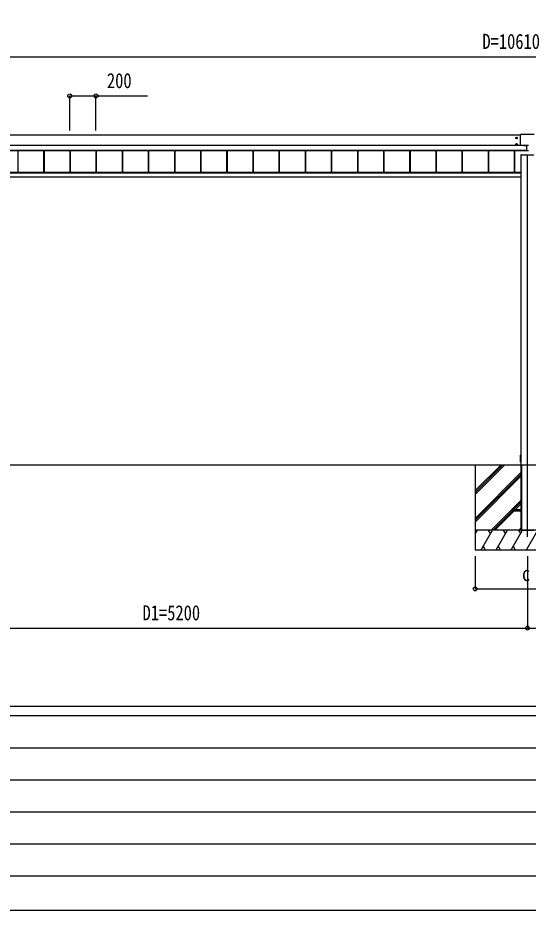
# Model space of a CAD drawing. Units: millimetres, scale not verified. Extents: x -14718 to 14718, y -10395 to 10395.
# Drawn here: x -10866 to -6962, y -10395 to -3569 of the extents above; entities that cross this region are included whole.
import ezdxf
from ezdxf.enums import TextEntityAlignment as Align

# ---------------------------------------------------------------- set-up
doc = ezdxf.new("R2010")
doc.units = ezdxf.units.MM
doc.header["$LTSCALE"] = 50
for name, color, linetype in [('0-3_YKK_12', 2, 'Continuous'), ('0-4_YKK_A1', 4, 'Continuous'), ('0-5_YKK_D', 6, 'Continuous'), ('0-6_YKK_ZWAK', 7, 'Continuous')]:
    doc.layers.add(name, color=color, linetype=linetype)
doc.styles.add('ＭＳ ゴシック', font='')
doc.styles.get('ＭＳ ゴシック').set_extended_font_data('MS Gothic')

msp = doc.modelspace()

# ---------------------------------------------------------------- linework, layer by layer
at = {"layer": '0-3_YKK_12'}
msp.add_line((-6967.43, -7540), (-6967.43, -4614.31), dxfattribs=at)
at = {"layer": '0-4_YKK_A1'}
for p, q in [((-7020.43, -4466.38), (-12114.43, -4466.38)), ((-7043.18, -4488.12), (-7057.68, -4488.12)), ((-7052.71, -4488.88), (-7053.43, -4488.88)), ((-7050.43, -4495.37), (-7050.43, -4480.87)), ((-7048.15, -4487.36), (-7047.43, -4487.36)), ((-7020.43, -4544.81), (-7020.43, -4463.16)), ((-6915.43, -4462.16), (-7019.43, -4462.16)), ((-6974.93, -4544.81), (-12265.93, -4544.81)), ((-6974.93, -4545.3), (-12265.93, -4545.3)), ((-7043.18, -4538.09), (-7057.68, -4538.09)), ((-7052.71, -4538.85), (-7053.43, -4538.85)), ((-7050.43, -4545.34), (-7050.43, -4530.84)), ((-7048.15, -4537.33), (-7047.43, -4537.33)), ((-6993.93, -4542.49), (-6993.93, -4544.81)), ((-6993.93, -4542.49), (-6974.93, -4542.49)), ((-6993.93, -4544.49), (-6974.93, -4544.49)), ((-6974.93, -4542.31), (-6974.93, -4587.46)), ((-6974.93, -4542.31), (-6959.93, -4542.31)), ((-6974.93, -4584.27), (-12265.93, -4584.27)), ((-6974.93, -4584.79), (-12265.93, -4584.79)), ((-12265.93, -4584.93), (-6974.93, -4584.93)), ((-6974.93, -4584.93), (-12265.93, -4584.93)), ((-10865.93, -4584.93), (-10865.93, -4751.15)), ((-10668.93, -4584.93), (-10668.93, -4751.15)), ((-10666.33, -4584.93), (-10666.33, -4751.15)), ((-10665.93, -4584.93), (-10665.93, -4751.15)), ((-10468.93, -4584.93), (-10468.93, -4751.15)), ((-10466.33, -4584.93), (-10466.33, -4751.15)), ((-10465.93, -4584.93), (-10465.93, -4751.15)), ((-10268.93, -4584.93), (-10268.93, -4751.15)), ((-10266.33, -4584.93), (-10266.33, -4751.15)), ((-10265.93, -4584.93), (-10265.93, -4751.15)), ((-10068.93, -4584.93), (-10068.93, -4751.15)), ((-10066.33, -4584.93), (-10066.33, -4751.15)), ((-10065.93, -4584.93), (-10065.93, -4751.15)), ((-9868.93, -4584.93), (-9868.93, -4751.15)), ((-9866.33, -4584.93), (-9866.33, -4751.15)), ((-9865.93, -4584.93), (-9865.93, -4751.15)), ((-9668.93, -4584.93), (-9668.93, -4751.15)), ((-9666.33, -4584.93), (-9666.33, -4751.15)), ((-9665.93, -4584.93), (-9665.93, -4751.15)), ((-9468.93, -4584.93), (-9468.93, -4751.15)), ((-9466.33, -4584.93), (-9466.33, -4751.15)), ((-9465.93, -4584.93), (-9465.93, -4751.15)), ((-9268.93, -4584.93), (-9268.93, -4751.15)), ((-9266.33, -4584.93), (-9266.33, -4751.15)), ((-9265.93, -4584.93), (-9265.93, -4751.15)), ((-9068.93, -4584.93), (-9068.93, -4751.15)), ((-9066.33, -4584.93), (-9066.33, -4751.15)), ((-9065.93, -4584.93), (-9065.93, -4751.15)), ((-8868.93, -4584.93), (-8868.93, -4751.15)), ((-8866.33, -4584.93), (-8866.33, -4751.15)), ((-8865.93, -4584.93), (-8865.93, -4751.15)), ((-8668.93, -4584.93), (-8668.93, -4751.15)), ((-8666.33, -4584.93), (-8666.33, -4751.15)), ((-8665.93, -4584.93), (-8665.93, -4751.15)), ((-8468.93, -4584.93), (-8468.93, -4751.15)), ((-8466.33, -4584.93), (-8466.33, -4751.15)), ((-8465.93, -4584.93), (-8465.93, -4751.15)), ((-8268.93, -4584.93), (-8268.93, -4751.15)), ((-8266.33, -4584.93), (-8266.33, -4751.15)), ((-8265.93, -4584.93), (-8265.93, -4751.15)), ((-8068.93, -4584.93), (-8068.93, -4751.15)), ((-8066.33, -4584.93), (-8066.33, -4751.15)), ((-8065.93, -4584.93), (-8065.93, -4751.15)), ((-7868.93, -4584.93), (-7868.93, -4751.15)), ((-7866.33, -4584.93), (-7866.33, -4751.15)), ((-7865.93, -4584.93), (-7865.93, -4751.15)), ((-7668.93, -4584.93), (-7668.93, -4751.15)), ((-7666.33, -4584.93), (-7666.33, -4751.15)), ((-7665.93, -4584.93), (-7665.93, -4751.15)), ((-7468.93, -4584.93), (-7468.93, -4751.15)), ((-7466.33, -4584.93), (-7466.33, -4751.15)), ((-7465.93, -4584.93), (-7465.93, -4751.15)), ((-7268.93, -4584.93), (-7268.93, -4751.15)), ((-7266.33, -4584.93), (-7266.33, -4751.15)), ((-7265.93, -4584.93), (-7265.93, -4751.15)), ((-7068.93, -4584.93), (-7068.93, -4751.15)), ((-7066.33, -4584.93), (-7066.33, -4751.15)), ((-7065.93, -4584.93), (-7065.93, -4751.15)), ((-7017.43, -4616.52), (-7017.43, -4616.81)), ((-7017.43, -4616.81), (-7017.43, -6983.5)), ((-7017.43, -4616.81), (-7017.13, -4616.81)), ((-7017.13, -4616.51), (-7015.23, -4616.51)), ((-7017.13, -4616.51), (-7017.13, -4616.81)), ((-7017.13, -4616.81), (-6917.73, -4616.81)), ((-7015.23, -4616.51), (-7015.23, -4616.81)), ((-7014.93, -4616.52), (-7014.93, -4616.81)), ((-7013.93, -4616.72), (-7014.93, -4616.72)), ((-7013.93, -4616.72), (-7013.93, -4616.81)), ((-7013.43, -4616.73), (-7013.43, -4616.81)), ((-6959.93, -4587.46), (-6974.93, -4587.46)), ((-7017.43, -4751.15), (-12117.43, -4751.15)), ((-7017.43, -4753.16), (-12117.43, -4753.16)), ((-7017.43, -4756.03), (-12117.43, -4756.03)), ((-7017.43, -4787.51), (-12116.58, -4787.51)), ((-7019.93, -6944.2), (-7019.66, -6913.3)), ((-7019.73, -6967.2), (-7019.93, -6944.2)), ((-12117.43, -6987.5), (-1267.43, -6987.5)), ((-7367.43, -6987.5), (-7367.43, -7637.5)), ((-7367.43, -7214.13), (-7140.8, -6987.5)), ((-7367.43, -7185.85), (-7169.08, -6987.5)), ((-7367.43, -7199.99), (-7155, -6987.56)), ((-7017.43, -6983.5), (-7017.43, -7487.5)), ((-7017.43, -6987.5), (-7017.13, -6987.5)), ((-7017.43, -6987.5), (-7017.43, -7487.5)), ((-7017.13, -6987.5), (-6917.73, -6987.5)), ((-7014.93, -6987.5), (-7014.93, -7487.5)), ((-7013.43, -6987.5), (-7013.43, -7487.5)), ((-7367.43, -7397.98), (-7017.43, -7047.98)), ((-7367.43, -7412.12), (-7017.43, -7062.12)), ((-7367.43, -7426.26), (-7017.43, -7076.26)), ((-7244.82, -7487.5), (-7017.43, -7260.11)), ((-7076.18, -7333), (-7017.43, -7274.25)), ((-7062.04, -7333), (-7017.43, -7288.4)), ((-7230.68, -7487.5), (-7084.93, -7341.75)), ((-7216.54, -7487.5), (-7071.04, -7342)), ((-7084.93, -7333), (-7084.93, -7342)), ((-7017.43, -7333), (-7084.93, -7333)), ((-7017.43, -7342), (-7084.93, -7342)), ((-6567.43, -7487.5), (-7367.43, -7487.5)), ((-7367.43, -7516.44), (-7350.72, -7487.5)), ((-6567.43, -7487.5), (-7367.43, -7487.5)), ((-7321.85, -7637.5), (-7235.25, -7487.5)), ((-7250.25, -7513.48), (-7265.25, -7487.5)), ((-7206.38, -7637.5), (-7119.78, -7487.5)), ((-7134.78, -7513.48), (-7149.78, -7487.5)), ((-7090.91, -7637.5), (-7004.31, -7487.5)), ((-7019.31, -7513.48), (-7034.31, -7487.5)), ((-7032.69, -7487.5), (-7017.43, -7472.24)), ((-7017.43, -7487.5), (-6917.43, -7487.5)), ((-6975.44, -7637.5), (-6888.84, -7487.5)), ((-7365.72, -7513.48), (-7367.43, -7510.52)), ((-7367.43, -7637.5), (-6567.43, -7637.5)), ((-7306.86, -7611.52), (-7291.86, -7637.5)), ((-7191.39, -7611.52), (-7176.39, -7637.5)), ((-7075.92, -7611.52), (-7060.92, -7637.5))]:
    msp.add_line(p, q, dxfattribs=at)
for points in [[(-7050.43, -4482.34), (-7045.43, -4485.23), (-7045.43, -4491), (-7050.43, -4493.89), (-7055.43, -4491), (-7055.43, -4485.23)], [(-7050.43, -4532.31), (-7045.43, -4535.2), (-7045.43, -4540.97), (-7050.43, -4543.86), (-7055.43, -4540.97), (-7055.43, -4535.2)]]:
    msp.add_lwpolyline(points, close=True, dxfattribs=at)
for points in [[(-7053.43, -4488.88), (-7053.43, -4487.36), (-7052.71, -4487.36)], [(-7051.19, -4485.84), (-7051.19, -4485.12), (-7049.67, -4485.12), (-7049.67, -4485.84)], [(-7049.67, -4490.4), (-7049.67, -4491.12), (-7051.19, -4491.12), (-7051.19, -4490.4)], [(-7047.43, -4487.36), (-7047.43, -4488.88), (-7048.15, -4488.88)], [(-7053.43, -4538.85), (-7053.43, -4537.33), (-7052.71, -4537.33)], [(-7051.19, -4535.81), (-7051.19, -4535.09), (-7049.67, -4535.09), (-7049.67, -4535.81)], [(-7049.67, -4540.37), (-7049.67, -4541.09), (-7051.19, -4541.09), (-7051.19, -4540.37)], [(-7047.43, -4537.33), (-7047.43, -4538.85), (-7048.15, -4538.85)], [(-7019.36, -6913), (-7019.16, -6913), (-7017.43, -6913)], [(-7017.43, -6967.5), (-7019.23, -6967.5), (-7019.43, -6967.5)], [(-7017.13, -6987.5), (-6917.73, -6987.5), (-6917.43, -6987.5)]]:
    msp.add_lwpolyline(points, dxfattribs=at)
for centre, radius in [((-7050.43, -4488.12), 6.25), ((-7050.43, -4488.12), 5), ((-7050.43, -4538.09), 6.25), ((-7050.43, -4538.09), 5)]:
    msp.add_circle(centre, radius, dxfattribs=at)
for centre, radius, start, end in [((-7050.43, -4488.12), 5.58, 153.74848, 206.25152), ((-7050.43, -4488.12), 5.58, 93.74848, 146.25152), ((-7050.43, -4488.12), 5.58, 213.74848, 266.25152), ((-7052.71, -4485.84), 1.52, 270, 0), ((-7052.71, -4490.4), 1.52, 0, 90), ((-7050.43, -4488.12), 5.58, 33.74848, 86.25152), ((-7050.43, -4488.12), 5.58, 273.74848, 326.25152), ((-7048.15, -4485.84), 1.52, 180, 270), ((-7048.15, -4490.4), 1.52, 90, 180), ((-7050.43, -4488.12), 5.58, 333.74848, 26.25152), ((-7019.43, -4463.16), 1, 89.98255, 179.98254), ((-7050.43, -4538.09), 5.58, 153.74848, 206.25152), ((-7050.43, -4538.09), 5.58, 93.74848, 146.25152), ((-7050.43, -4538.09), 5.58, 213.74848, 266.25152), ((-7052.71, -4535.81), 1.52, 270, 0), ((-7052.71, -4540.37), 1.52, 0, 90), ((-7050.43, -4538.09), 5.58, 33.74848, 86.25152), ((-7050.43, -4538.09), 5.58, 273.74848, 326.25152), ((-7048.15, -4535.81), 1.52, 180, 270), ((-7048.15, -4540.37), 1.52, 90, 180), ((-7050.43, -4538.09), 5.58, 333.74848, 26.25152), ((-7019.36, -6913.3), 0.3, 90, 179.5), ((-7019.43, -6967.2), 0.3, 180.5, 270)]:
    msp.add_arc(centre, radius, start, end, dxfattribs=at)
for centre, major_axis, start_param, end_param in [((-7017.13, -4616.52), (0.3, 0), 1.5707963, 3.1415927), ((-7015.23, -4616.52), (0.3, 0), 6.2831853, 7.8539816), ((-7013.93, -4616.73), (0.5, 0), 6.2831853, 7.8539816)]:
    msp.add_ellipse(centre, major_axis=major_axis, ratio=0.034921, start_param=start_param, end_param=end_param, dxfattribs=at)
at = {"layer": '0-5_YKK_D'}
for p, q in [((-12097.43, -3866.38), (-1837.43, -3866.38)), ((-10468.93, -4431.22), (-10468.93, -4165.38)), ((-10268.93, -4431.22), (-10268.93, -4165.38)), ((-7367.43, -7687.5), (-7367.43, -7938.5)), ((-6967.43, -7687.5), (-6967.43, -8238.5)), ((-6967.43, -7687.5), (-6967.43, -8238.5)), ((-7367.43, -7937.5), (-6567.43, -7937.5)), ((-12167.43, -8237.5), (-6967.43, -8237.5)), ((-6967.43, -8237.5), (-1767.43, -8237.5))]:
    msp.add_line(p, q, dxfattribs=at)
msp.add_lwpolyline([(-10468.93, -4166.38), (-10268.93, -4166.38), (-9873.83, -4166.38)], dxfattribs=at)
for centre in [(-10468.93, -4166.38), (-10268.93, -4166.38), (-7367.43, -7937.5), (-6967.43, -8237.5), (-6967.43, -8237.5)]:
    msp.add_circle(centre, 14.88, dxfattribs=at)
at = {"layer": '0-6_YKK_ZWAK'}
for p, q in [((13632.57, -8837.5), (-13667.43, -8837.5)), ((-4567.43, -8907.5), (-13667.43, -8907.5)), ((-13518.68, -9152.5), (-4742.43, -9152.5)), ((-13518.68, -9397.5), (-4742.43, -9397.5)), ((-13518.68, -9642.5), (-4742.43, -9642.5)), ((-13518.68, -9887.5), (-4742.43, -9887.5)), ((-13667.43, -10132.5), (-4567.43, -10132.5))]:
    msp.add_line(p, q, dxfattribs=at)
msp.add_lwpolyline([(-14717.5, -10395), (14717.5, -10395), (14717.5, 10395), (-14717.5, 10395)], close=True, dxfattribs=at)

# ---------------------------------------------------------------- texts
at = {"layer": '0-5_YKK_D', "style": 'ＭＳ ゴシック', "width": 0.8}
for s, p in [('D=10610', (-7311.83, -3841.38)), ('200', (-10184.43, -4141.38)), ('c', (-7009.43, -7912.5)), ('D1=5200', (-9911.83, -8212.5))]:
    msp.add_text(s, height=115.5, dxfattribs=at).set_placement(p, align=Align.BOTTOM_LEFT)

doc.saveas('drawing.dxf')
